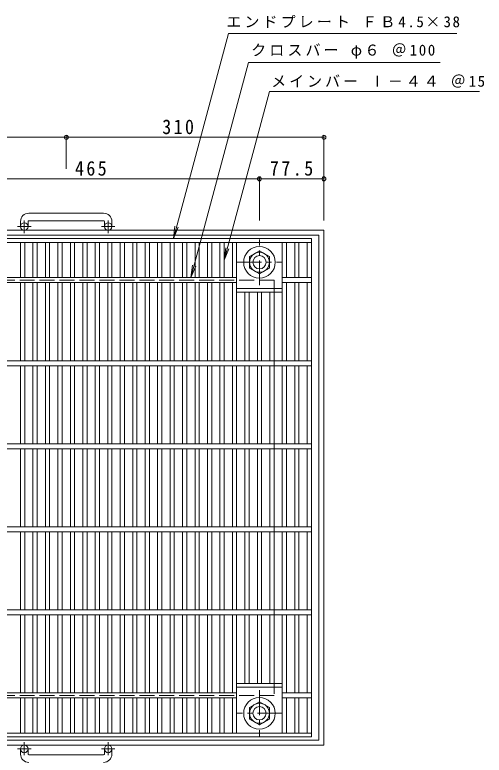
# Model space of a CAD drawing. Units: millimetres at full size, sheet at 1:6; details may follow other scales. Extents: x -1044 to 1001, y -826 to 728.
# Drawn here: x -524 to 41, y -164 to 728 of the extents above; entities that cross this region are included whole.
import ezdxf

# ---------------------------------------------------------------- set-up
doc = ezdxf.new("R2010")
doc.units = ezdxf.units.MM
doc.header["$LTSCALE"] = 6
doc.header["$PDMODE"] = 32
doc.header["$PDSIZE"] = 4.8
doc.linetypes.add('CHAIN1', pattern=[8, 5, -1, 1, -1])
doc.linetypes.add('DASHED3', pattern=[4, 3, -1])
for name, color, linetype, lineweight in [('A-1_ピット', 2, 'Continuous', 9), ('A-2_蓋', 3, 'Continuous', 9), ('A-4_寸法', 7, 'Continuous', 9), ('A-5_仕様文', 7, 'Continuous', 9)]:
    doc.layers.add(name, color=color, linetype=linetype, lineweight=lineweight)
doc.styles.add('ＭＳ ゴシック', font='')
doc.styles.get('ＭＳ ゴシック').set_extended_font_data('MS Gothic')

msp = doc.modelspace()

# ---------------------------------------------------------------- linework, layer by layer
at = {"layer": 'A-1_ピット'}
for p, q in [((-416.958, 488.718), (-506.958, 488.718)), ((-516.958, 478.718), (-516.958, 472.618)), ((-507.958, 478.718), (-507.958, 472.618)), ((-506.958, 479.718), (-416.958, 479.718)), ((-415.958, 478.718), (-415.958, 472.618)), ((-406.958, 478.718), (-406.958, 472.618)), ((-151.958, 468.118), (-771.958, 468.118)), ((-151.958, 468.118), (-151.958, -151.882)), ((-157.958, 462.118), (-765.958, 462.118)), ((-157.958, 462.118), (-157.958, -145.882)), ((-157.958, -145.882), (-765.958, -145.882)), ((-151.958, -151.882), (-771.958, -151.882)), ((-516.958, -162.483), (-516.958, -156.383)), ((-507.958, -162.483), (-507.958, -156.383)), ((-415.958, -162.483), (-415.958, -156.383)), ((-406.958, -162.483), (-406.958, -156.383)), ((-506.958, -163.483), (-416.958, -163.483))]:
    msp.add_line(p, q, dxfattribs=at)
at = {"layer": 'A-1_ピット', "linetype": 'CHAIN1'}
for p, q in [((-504.295, 472.618), (-520.702, 472.618)), ((-512.458, 464.511), (-512.458, 480.108)), ((-403.295, 472.618), (-419.702, 472.618)), ((-411.458, 464.511), (-411.458, 480.108)), ((-229.458, 401.981), (-229.458, 457.255)), ((-257.094, 429.618), (-201.821, 429.618)), ((-229.458, -85.746), (-229.458, -141.019)), ((-201.821, -113.382), (-257.095, -113.382)), ((-512.458, -148.275), (-512.458, -163.872)), ((-411.458, -148.275), (-411.458, -163.872)), ((-504.295, -156.383), (-520.702, -156.383)), ((-403.295, -156.383), (-419.702, -156.383))]:
    msp.add_line(p, q, dxfattribs=at)
at = {"layer": 'A-1_ピット', "linetype": 'DASHED3'}
for p, q in [((-211.958, 408.119), (-711.958, 408.119)), ((-211.958, 408.119), (-211.958, -91.882)), ((-211.958, -91.882), (-711.958, -91.882))]:
    msp.add_line(p, q, dxfattribs=at)
at = {"layer": 'A-1_ピット'}
for points in [[(-217.457, 436.546), (-217.457, 422.689), (-229.458, 415.761), (-241.457, 422.689), (-241.457, 436.546), (-229.458, 443.474)], [(-241.458, -120.31), (-241.458, -106.454), (-229.458, -99.525), (-217.458, -106.454), (-217.458, -120.31), (-229.458, -127.239)]]:
    msp.add_lwpolyline(points, close=True, dxfattribs=at)
for centre, radius in [((-512.458, 472.618), 4.5), ((-411.458, 472.618), 4.5), ((-229.458, 429.618), 19), ((-229.458, 429.618), 12), ((-229.458, 429.618), 8), ((-229.458, -113.382), 19), ((-229.458, -113.382), 12), ((-229.458, -113.382), 8), ((-512.458, -156.383), 4.5), ((-411.458, -156.383), 4.5)]:
    msp.add_circle(centre, radius, dxfattribs=at)
for centre, radius, start, end in [((-506.958, 478.718), 10, 90, 180), ((-416.958, 478.718), 10, 0, 90), ((-506.958, 478.718), 1, 90, 180), ((-416.958, 478.718), 1, 0, 90), ((-506.958, -162.483), 10, 180, 270), ((-506.958, -162.483), 1, 180, 270), ((-416.958, -162.483), 10, 270, 0), ((-416.958, -162.483), 1, 270, 0)]:
    msp.add_arc(centre, radius, start, end, dxfattribs=at)
at = {"layer": 'A-2_蓋'}
for p, q in [((-756.958, 458.118), (-166.958, 458.118)), ((-166.958, 458.118), (-166.958, -141.882)), ((-756.958, 453.617), (-166.958, 453.617)), ((-516.957, 411.118), (-516.957, 453.617)), ((-511.958, 411.118), (-511.958, 453.617)), ((-501.957, 411.118), (-501.957, 453.617)), ((-496.958, 411.118), (-496.958, 453.617)), ((-486.957, 411.118), (-486.957, 453.617)), ((-481.958, 411.118), (-481.958, 453.617)), ((-471.957, 411.118), (-471.957, 453.617)), ((-466.958, 411.118), (-466.958, 453.617)), ((-456.957, 411.118), (-456.957, 453.617)), ((-451.958, 411.118), (-451.958, 453.617)), ((-441.957, 411.118), (-441.957, 453.617)), ((-436.958, 411.118), (-436.958, 453.617)), ((-426.957, 411.118), (-426.957, 453.617)), ((-421.958, 411.118), (-421.958, 453.617)), ((-411.957, 411.118), (-411.957, 453.617)), ((-406.958, 411.118), (-406.958, 453.617)), ((-396.957, 411.118), (-396.957, 453.617)), ((-391.958, 411.118), (-391.958, 453.617)), ((-381.957, 411.118), (-381.957, 453.617)), ((-376.958, 411.118), (-376.958, 453.617)), ((-366.957, 411.118), (-366.957, 453.617)), ((-361.958, 411.118), (-361.958, 453.617)), ((-351.957, 411.118), (-351.957, 453.617)), ((-346.958, 411.118), (-346.958, 453.617)), ((-336.957, 411.118), (-336.957, 453.617)), ((-331.958, 411.118), (-331.958, 453.617)), ((-321.957, 411.118), (-321.957, 453.617)), ((-316.958, 411.118), (-316.958, 453.617)), ((-306.957, 411.118), (-306.957, 453.617)), ((-301.958, 411.118), (-301.958, 453.617)), ((-291.957, 411.118), (-291.957, 453.617)), ((-286.958, 411.118), (-286.958, 453.617)), ((-276.957, 411.118), (-276.957, 453.617)), ((-271.958, 411.118), (-271.958, 453.617)), ((-261.957, 411.118), (-261.957, 453.617)), ((-256.958, 311.118), (-256.958, 453.617)), ((-201.957, 311.118), (-201.957, 453.617)), ((-196.958, 411.118), (-196.958, 453.617)), ((-186.957, 411.118), (-186.957, 453.617)), ((-181.958, 411.118), (-181.958, 453.617)), ((-171.957, 411.118), (-171.957, 453.617)), ((-256.958, 411.118), (-666.957, 411.118)), ((-166.958, 411.118), (-201.957, 411.118)), ((-256.958, 405.118), (-666.957, 405.118)), ((-516.957, 311.118), (-516.957, 405.118)), ((-511.958, 311.118), (-511.958, 405.118)), ((-501.957, 311.118), (-501.957, 405.118)), ((-496.958, 311.118), (-496.958, 405.118)), ((-486.957, 311.118), (-486.957, 405.118)), ((-481.958, 311.118), (-481.958, 405.118)), ((-471.957, 311.118), (-471.957, 405.118)), ((-466.958, 311.118), (-466.958, 405.118)), ((-456.957, 311.118), (-456.957, 405.118)), ((-451.958, 311.118), (-451.958, 405.118)), ((-441.957, 311.118), (-441.957, 405.118)), ((-436.958, 311.118), (-436.958, 405.118)), ((-426.957, 311.118), (-426.957, 405.118)), ((-421.958, 311.118), (-421.958, 405.118)), ((-411.957, 311.118), (-411.957, 405.118)), ((-406.958, 311.118), (-406.958, 405.118)), ((-396.957, 311.118), (-396.957, 405.118)), ((-391.958, 311.118), (-391.958, 405.118)), ((-381.957, 311.118), (-381.957, 405.118)), ((-376.958, 311.118), (-376.958, 405.118)), ((-366.957, 311.118), (-366.957, 405.118)), ((-361.958, 311.118), (-361.958, 405.118)), ((-351.957, 311.118), (-351.957, 405.118)), ((-346.958, 311.118), (-346.958, 405.118)), ((-336.957, 311.118), (-336.957, 405.118)), ((-331.958, 311.118), (-331.958, 405.118)), ((-321.957, 311.118), (-321.957, 405.118)), ((-316.958, 311.118), (-316.958, 405.118)), ((-306.957, 311.118), (-306.957, 405.118)), ((-301.958, 311.118), (-301.958, 405.118)), ((-291.957, 311.118), (-291.957, 405.118)), ((-286.958, 311.118), (-286.958, 405.118)), ((-276.957, 311.118), (-276.957, 405.118)), ((-271.958, 311.118), (-271.958, 405.118)), ((-261.957, 311.118), (-261.957, 405.118)), ((-166.958, 405.118), (-201.957, 405.118)), ((-196.958, 311.118), (-196.958, 405.118)), ((-186.957, 311.118), (-186.957, 405.118)), ((-181.958, 311.118), (-181.958, 405.118)), ((-171.957, 311.118), (-171.957, 405.118)), ((-256.958, 398.118), (-201.957, 398.118)), ((-256.958, 393.618), (-201.957, 393.618)), ((-246.957, 311.118), (-246.957, 393.618)), ((-241.958, 311.118), (-241.958, 393.618)), ((-231.957, 311.118), (-231.957, 393.618)), ((-226.958, 311.118), (-226.958, 393.618)), ((-216.957, 311.118), (-216.957, 393.618)), ((-211.958, 311.118), (-211.958, 393.618)), ((-166.958, 311.118), (-756.958, 311.118)), ((-166.958, 305.118), (-756.958, 305.118)), ((-516.957, 211.118), (-516.957, 305.118)), ((-511.958, 211.118), (-511.958, 305.118)), ((-501.957, 211.118), (-501.957, 305.118)), ((-496.958, 211.118), (-496.958, 305.118)), ((-486.957, 211.118), (-486.957, 305.118)), ((-481.958, 211.118), (-481.958, 305.118)), ((-471.957, 211.118), (-471.957, 305.118)), ((-466.958, 211.118), (-466.958, 305.118)), ((-456.957, 211.118), (-456.957, 305.118)), ((-451.958, 211.118), (-451.958, 305.118)), ((-441.957, 211.118), (-441.957, 305.118)), ((-436.958, 211.118), (-436.958, 305.118)), ((-426.957, 211.118), (-426.957, 305.118)), ((-421.958, 211.118), (-421.958, 305.118)), ((-411.957, 211.118), (-411.957, 305.118)), ((-406.958, 211.118), (-406.958, 305.118)), ((-396.957, 211.118), (-396.957, 305.118)), ((-391.958, 211.118), (-391.958, 305.118)), ((-381.957, 211.118), (-381.957, 305.118)), ((-376.958, 211.118), (-376.958, 305.118)), ((-366.957, 211.118), (-366.957, 305.118)), ((-361.958, 211.118), (-361.958, 305.118)), ((-351.957, 211.118), (-351.957, 305.118)), ((-346.958, 211.118), (-346.958, 305.118)), ((-336.957, 211.118), (-336.957, 305.118)), ((-331.958, 211.118), (-331.958, 305.118)), ((-321.957, 211.118), (-321.957, 305.118)), ((-316.958, 211.118), (-316.958, 305.118)), ((-306.957, 211.118), (-306.957, 305.118)), ((-301.958, 211.118), (-301.958, 305.118)), ((-291.957, 211.118), (-291.957, 305.118)), ((-286.958, 211.118), (-286.958, 305.118)), ((-276.957, 211.118), (-276.957, 305.118)), ((-271.958, 211.118), (-271.958, 305.118)), ((-261.957, 211.118), (-261.957, 305.118)), ((-256.958, 211.118), (-256.958, 305.118)), ((-246.957, 211.118), (-246.957, 305.118)), ((-241.958, 211.118), (-241.958, 305.118)), ((-231.957, 211.118), (-231.957, 305.118)), ((-226.958, 211.118), (-226.958, 305.118)), ((-216.957, 211.118), (-216.957, 305.118)), ((-211.958, 211.118), (-211.958, 305.118)), ((-201.957, 211.118), (-201.957, 305.118)), ((-196.958, 211.118), (-196.958, 305.118)), ((-186.957, 211.118), (-186.957, 305.118)), ((-181.958, 211.118), (-181.958, 305.118)), ((-171.957, 211.118), (-171.957, 305.118)), ((-166.958, 211.118), (-756.958, 211.118)), ((-166.958, 205.118), (-756.958, 205.118)), ((-516.957, 111.118), (-516.957, 205.118)), ((-511.958, 111.118), (-511.958, 205.118)), ((-501.957, 111.118), (-501.957, 205.118)), ((-496.958, 111.118), (-496.958, 205.118)), ((-486.957, 111.118), (-486.957, 205.118)), ((-481.958, 111.118), (-481.958, 205.118)), ((-471.957, 111.118), (-471.957, 205.118)), ((-466.958, 111.118), (-466.958, 205.118)), ((-456.957, 111.118), (-456.957, 205.118)), ((-451.958, 111.118), (-451.958, 205.118)), ((-441.957, 111.118), (-441.957, 205.118)), ((-436.958, 111.118), (-436.958, 205.118)), ((-426.957, 111.118), (-426.957, 205.118)), ((-421.958, 111.118), (-421.958, 205.118)), ((-411.957, 111.118), (-411.957, 205.118)), ((-406.958, 111.118), (-406.958, 205.118)), ((-396.957, 111.118), (-396.957, 205.118)), ((-391.958, 111.118), (-391.958, 205.118)), ((-381.957, 111.118), (-381.957, 205.118)), ((-376.958, 111.118), (-376.958, 205.118)), ((-366.957, 111.118), (-366.957, 205.118)), ((-361.958, 111.118), (-361.958, 205.118)), ((-351.957, 111.118), (-351.957, 205.118)), ((-346.958, 111.118), (-346.958, 205.118)), ((-336.957, 111.118), (-336.957, 205.118)), ((-331.958, 111.118), (-331.958, 205.118)), ((-321.957, 111.118), (-321.957, 205.118)), ((-316.958, 111.118), (-316.958, 205.118)), ((-306.957, 111.118), (-306.957, 205.118)), ((-301.958, 111.118), (-301.958, 205.118)), ((-291.957, 111.118), (-291.957, 205.118)), ((-286.958, 111.118), (-286.958, 205.118)), ((-276.957, 111.118), (-276.957, 205.118)), ((-271.958, 111.118), (-271.958, 205.118)), ((-261.957, 111.118), (-261.957, 205.118)), ((-256.958, 111.118), (-256.958, 205.118)), ((-246.957, 111.118), (-246.957, 205.118)), ((-241.958, 111.118), (-241.958, 205.118)), ((-231.957, 111.118), (-231.957, 205.118)), ((-226.958, 111.118), (-226.958, 205.118)), ((-216.957, 111.118), (-216.957, 205.118)), ((-211.958, 111.118), (-211.958, 205.118)), ((-201.957, 111.118), (-201.957, 205.118)), ((-196.958, 111.118), (-196.958, 205.118)), ((-186.957, 111.118), (-186.957, 205.118)), ((-181.958, 111.118), (-181.958, 205.118)), ((-171.957, 111.118), (-171.957, 205.118)), ((-166.958, 111.118), (-756.958, 111.118)), ((-166.958, 105.118), (-756.958, 105.118)), ((-516.957, 11.118), (-516.957, 105.118)), ((-511.958, 11.118), (-511.958, 105.118)), ((-501.957, 11.118), (-501.957, 105.118)), ((-496.958, 11.118), (-496.958, 105.118)), ((-486.957, 11.118), (-486.957, 105.118)), ((-481.958, 11.118), (-481.958, 105.118)), ((-471.957, 11.118), (-471.957, 105.118)), ((-466.958, 11.118), (-466.958, 105.118)), ((-456.957, 11.118), (-456.957, 105.118)), ((-451.958, 11.118), (-451.958, 105.118)), ((-441.957, 11.118), (-441.957, 105.118)), ((-436.958, 11.118), (-436.958, 105.118)), ((-426.957, 11.118), (-426.957, 105.118)), ((-421.958, 11.118), (-421.958, 105.118)), ((-411.957, 11.118), (-411.957, 105.118)), ((-406.958, 11.118), (-406.958, 105.118)), ((-396.957, 11.118), (-396.957, 105.118)), ((-391.958, 11.118), (-391.958, 105.118)), ((-381.957, 11.118), (-381.957, 105.118)), ((-376.958, 11.118), (-376.958, 105.118)), ((-366.957, 11.118), (-366.957, 105.118)), ((-361.958, 11.118), (-361.958, 105.118)), ((-351.957, 11.118), (-351.957, 105.118)), ((-346.958, 11.118), (-346.958, 105.118)), ((-336.957, 11.118), (-336.957, 105.118)), ((-331.958, 11.118), (-331.958, 105.118)), ((-321.957, 11.118), (-321.957, 105.118)), ((-316.958, 11.118), (-316.958, 105.118)), ((-306.957, 11.118), (-306.957, 105.118)), ((-301.958, 11.118), (-301.958, 105.118)), ((-291.957, 11.118), (-291.957, 105.118)), ((-286.958, 11.118), (-286.958, 105.118)), ((-276.957, 11.118), (-276.957, 105.118)), ((-271.958, 11.118), (-271.958, 105.118)), ((-261.957, 11.118), (-261.957, 105.118)), ((-256.958, 11.118), (-256.958, 105.118)), ((-246.957, 11.118), (-246.957, 105.118)), ((-241.958, 11.118), (-241.958, 105.118)), ((-231.957, 11.118), (-231.957, 105.118)), ((-226.958, 11.118), (-226.958, 105.118)), ((-216.957, 11.118), (-216.957, 105.118)), ((-211.958, 11.118), (-211.958, 105.118)), ((-201.957, 11.118), (-201.957, 105.118)), ((-196.958, 11.118), (-196.958, 105.118)), ((-186.957, 11.118), (-186.957, 105.118)), ((-181.958, 11.118), (-181.958, 105.118)), ((-171.957, 11.118), (-171.957, 105.118)), ((-166.958, 11.118), (-756.958, 11.118)), ((-166.958, 5.118), (-756.958, 5.118)), ((-516.957, -88.882), (-516.957, 5.118)), ((-511.958, -88.882), (-511.958, 5.118)), ((-501.957, -88.882), (-501.957, 5.118)), ((-496.958, -88.882), (-496.958, 5.118)), ((-486.957, -88.882), (-486.957, 5.118)), ((-481.958, -88.882), (-481.958, 5.118)), ((-471.957, -88.882), (-471.957, 5.118)), ((-466.958, -88.882), (-466.958, 5.118)), ((-456.957, -88.882), (-456.957, 5.118)), ((-451.958, -88.882), (-451.958, 5.118)), ((-441.957, -88.882), (-441.957, 5.118)), ((-436.958, -88.882), (-436.958, 5.118)), ((-426.957, -88.882), (-426.957, 5.118)), ((-421.958, -88.882), (-421.958, 5.118)), ((-411.957, -88.882), (-411.957, 5.118)), ((-406.958, -88.882), (-406.958, 5.118)), ((-396.957, -88.882), (-396.957, 5.118)), ((-391.958, -88.882), (-391.958, 5.118)), ((-381.957, -88.882), (-381.957, 5.118)), ((-376.958, -88.882), (-376.958, 5.118)), ((-366.957, -88.882), (-366.957, 5.118)), ((-361.958, -88.882), (-361.958, 5.118)), ((-351.957, -88.882), (-351.957, 5.118)), ((-346.958, -88.882), (-346.958, 5.118)), ((-336.957, -88.882), (-336.957, 5.118)), ((-331.958, -88.882), (-331.958, 5.118)), ((-321.957, -88.882), (-321.957, 5.118)), ((-316.958, -88.882), (-316.958, 5.118)), ((-306.957, -88.882), (-306.957, 5.118)), ((-301.958, -88.882), (-301.958, 5.118)), ((-291.957, -88.882), (-291.957, 5.118)), ((-286.958, -88.882), (-286.958, 5.118)), ((-276.957, -88.882), (-276.957, 5.118)), ((-271.958, -88.882), (-271.958, 5.118)), ((-261.957, -88.882), (-261.957, 5.118)), ((-256.958, -137.382), (-256.958, 5.118)), ((-246.957, -77.382), (-246.957, 5.118)), ((-241.958, -77.382), (-241.958, 5.118)), ((-231.957, -77.382), (-231.957, 5.118)), ((-226.958, -77.382), (-226.958, 5.118)), ((-216.957, -77.382), (-216.957, 5.118)), ((-211.958, -77.382), (-211.958, 5.118)), ((-201.957, -137.382), (-201.957, 5.118)), ((-196.958, -88.882), (-196.958, 5.118)), ((-186.957, -88.882), (-186.957, 5.118)), ((-181.958, -88.882), (-181.958, 5.118)), ((-171.957, -88.882), (-171.957, 5.118)), ((-256.958, -77.382), (-201.957, -77.382)), ((-256.958, -88.882), (-666.957, -88.882)), ((-256.958, -81.882), (-201.957, -81.882)), ((-166.958, -88.882), (-201.957, -88.882)), ((-256.958, -94.882), (-666.957, -94.882)), ((-516.957, -137.382), (-516.957, -94.882)), ((-511.958, -137.382), (-511.958, -94.882)), ((-501.957, -137.382), (-501.957, -94.882)), ((-496.958, -137.382), (-496.958, -94.882)), ((-486.957, -137.382), (-486.957, -94.882)), ((-481.958, -137.382), (-481.958, -94.882)), ((-471.957, -137.382), (-471.957, -94.882)), ((-466.958, -137.382), (-466.958, -94.882)), ((-456.957, -137.382), (-456.957, -94.882)), ((-451.958, -137.382), (-451.958, -94.882)), ((-441.957, -137.382), (-441.957, -94.882)), ((-436.958, -137.382), (-436.958, -94.882)), ((-426.957, -137.382), (-426.957, -94.882)), ((-421.958, -137.382), (-421.958, -94.882)), ((-411.957, -137.382), (-411.957, -94.882)), ((-406.958, -137.382), (-406.958, -94.882)), ((-396.957, -137.382), (-396.957, -94.882)), ((-391.958, -137.382), (-391.958, -94.882)), ((-381.957, -137.382), (-381.957, -94.882)), ((-376.958, -137.382), (-376.958, -94.882)), ((-366.957, -137.382), (-366.957, -94.882)), ((-361.958, -137.382), (-361.958, -94.882)), ((-351.957, -137.382), (-351.957, -94.882)), ((-346.958, -137.382), (-346.958, -94.882)), ((-336.957, -137.382), (-336.957, -94.882)), ((-331.958, -137.382), (-331.958, -94.882)), ((-321.957, -137.382), (-321.957, -94.882)), ((-316.958, -137.382), (-316.958, -94.882)), ((-306.957, -137.382), (-306.957, -94.882)), ((-301.958, -137.382), (-301.958, -94.882)), ((-291.957, -137.382), (-291.957, -94.882)), ((-286.958, -137.382), (-286.958, -94.882)), ((-276.957, -137.382), (-276.957, -94.882)), ((-271.958, -137.382), (-271.958, -94.882)), ((-261.957, -137.382), (-261.957, -94.882)), ((-166.958, -94.882), (-201.957, -94.882)), ((-196.958, -137.382), (-196.958, -94.882)), ((-186.957, -137.382), (-186.957, -94.882)), ((-181.958, -137.382), (-181.958, -94.882)), ((-171.957, -137.382), (-171.957, -94.882)), ((-166.958, -137.382), (-756.958, -137.382)), ((-166.958, -141.882), (-756.958, -141.882))]:
    msp.add_line(p, q, dxfattribs=at)
at = {"layer": 'A-4_寸法'}
for p, q in [((-771.958, 580.118), (-461.958, 580.118)), ((-461.958, 581.918), (-461.958, 542.118)), ((-461.958, 580.118), (-151.958, 580.118)), ((-151.958, 581.918), (-151.958, 480.118)), ((-694.458, 530.118), (-229.458, 530.118)), ((-229.458, 531.918), (-229.458, 480.118)), ((-229.458, 530.118), (-151.958, 530.118))]:
    msp.add_line(p, q, dxfattribs=at)
for p in [(-461.958, 580.118), (-151.958, 580.118), (-229.458, 530.118), (-151.958, 530.118)]:
    msp.add_point(p, dxfattribs=at)
at = {"layer": 'A-5_仕様文'}
for p, q in [((-266.88, 705.118), (-333.064, 458.118)), ((-266.88, 705.118), (7.898, 705.118)), ((-242.559, 670.118), (-311.957, 411.118)), ((-242.559, 670.118), (-11.939, 670.118)), ((-217.551, 635.118), (-271.953, 432.087)), ((-217.551, 635.118), (35.139, 635.118)), ((-333.064, 458.118), (-331.106, 472.99)), ((-333.064, 458.118), (-327.323, 471.976)), ((-271.953, 432.087), (-269.995, 446.959)), ((-271.953, 432.087), (-266.212, 445.945)), ((-311.957, 411.118), (-310, 425.99)), ((-311.957, 411.118), (-306.217, 424.976))]:
    msp.add_line(p, q, dxfattribs=at)

# ---------------------------------------------------------------- texts
at = {"layer": 'A-4_寸法', "color": 2, "char_height": 17.6, "attachment_point": 7, "style": 'ＭＳ ゴシック'}
for s, insert in [('\\T1.27;\\W0.9;310', (-346.458, 583.718)), ('\\T1.27;\\W0.9;465', (-451.458, 533.718)), ('\\T1.28;\\W0.9;77.5', (-216.958, 533.718))]:
    msp.add_mtext(s, dxfattribs=dict(at, insert=insert))
at = {"layer": 'A-5_仕様文', "char_height": 13.2, "attachment_point": 7, "style": 'ＭＳ ゴシック'}
for s, insert in [('\\T1.21;エンドプレート\\~ＦＢ4.5×38', (-269.312, 711.884)), ('\\T1.21;クロスバー\\~φ６\\~＠100', (-239.4, 674.962)), ('\\T1.2;メインバー\\~Ⅰ－４４\\~＠15', (-215.361, 639.803))]:
    msp.add_mtext(s, dxfattribs=dict(at, insert=insert))

doc.saveas('drawing.dxf')
